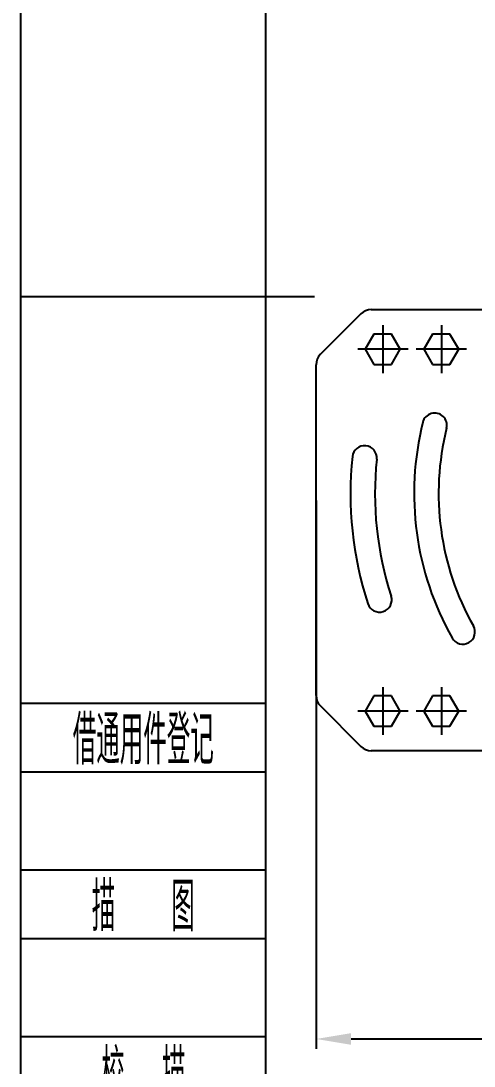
# Model space of a CAD drawing. Header units: millimetres. Extents: x 227 to 1067, y 103 to 697.
# Drawn here: x 227.1 to 319.6, y 242.7 to 456 of the extents above; entities that cross this region are included whole.
import ezdxf
from ezdxf.enums import TextEntityAlignment as Align

# ---------------------------------------------------------------- set-up
doc = ezdxf.new("R2010")
doc.units = ezdxf.units.MM
doc.header["$LTSCALE"] = 2
doc.header["$PDSIZE"] = -1
doc.linetypes.add('CENTER2', pattern=[28.575, 19.05, -3.175, 3.175, -3.175])
for name, color, linetype in [('1轮廓实线层', 7, 'Continuous'), ('2细线层', 4, 'Continuous'), ('3中心线层', 1, 'CENTER2'), ('6文字层', 3, 'Continuous'), ('7标注层', 4, 'Continuous'), ('图框层', 7, 'Continuous')]:
    doc.layers.add(name, color=color, linetype=linetype)
doc.styles.add('PC_TEXTSTYLE', font='ISOCP.SHX', dxfattribs={"width": 0.707, "bigfont": 'GBCBIG.SHX'})
doc.dimstyles.new('GB_LINEAR', dxfattribs={"dimtxt": 3.5, "dimasz": 3.5, "dimexe": 1, "dimexo": 0, "dimgap": 1.5, "dimtad": 1, "dimdsep": 46, "dimtxsty": 'PC_TEXTSTYLE', "dimcen": 0, "dimclrd": 256, "dimclrt": 3, "dimadec": 0, "dimazin": 2, "dimtp": 0.1, "dimtm": 0.1, "dimtfac": 0.71, "dimtdec": 3, "dimtmove": 0, "dimatfit": 3, "dimfxl": 1, "dimtfill": 1, "dimarcsym": 0})

# ---------------------------------------------------------------- blocks, each defined once
blk = doc.blocks.new('ZwmFrameMain_A3^_^无分区图框^_^landscape')
at = {"layer": '1轮廓实线层'}
for p, q in [((0, 0), (0, 287)), ((-25, 143.5), (5, 143.5))]:
    blk.add_line(p, q, dxfattribs=at)
at = {"layer": '2细线层'}
blk.add_line((-25, -5), (-25, 292), dxfattribs=at)
blk = doc.blocks.new('ZwmFrameMain_附加栏')
at = {"layer": '2细线层'}
for p, q in [((-25, 102), (0, 102)), ((-25, 95), (0, 95)), ((-25, 85), (0, 85)), ((-25, 78), (0, 78)), ((-25, 68), (0, 68)), ((-25, 61), (0, 61)), ((-25, 51), (0, 51)), ((-25, 44), (0, 44)), ((-25, 34), (0, 34)), ((-25, 27), (0, 27)), ((-25, 17), (0, 17)), ((-25, 10), (0, 10)), ((-25, 0), (0, 0))]:
    blk.add_line(p, q, dxfattribs=at)
at = {"layer": '6文字层', "color": 3, "style": 'PC_TEXTSTYLE'}
for s, width, p in [('借通用件登记', 0.667, (-12.5, 98.5)), ('描   图', 0.6667, (-12.5, 81.5)), ('校  描', 0.667, (-12.5, 64.5)), ('旧底图总号', 0.667, (-12.5, 47.5)), ('签  字', 0.667, (-12.5, 30.5)), ('日  期', 0.667, (-12.49, 13.6))]:
    blk.add_text(s, height=5, dxfattribs=dict(at, width=width)).set_placement(p, align=Align.MIDDLE)
at = {"layer": '6文字层', "style": 'PC_TEXTSTYLE'}
for tag, width, p, p2 in [('借通用件登记', 0.671328, (-23.44, 86.36), (-1.25, 86.36)), ('描图', 2.120922, (-23.44, 69.36), (-1.25, 69.36)), ('校图', 2.149976, (-23.75, 52.06), (-1.25, 52.06)), ('旧底图总号', 0.761452, (-22.84, 35.67), (-1.86, 35.67)), ('签字', 2.026939, (-23.14, 18.37), (-1.56, 18.37)), ('日期', 1.89999, (-22.84, 1.37), (-2.17, 1.37))]:
    blk.add_attdef(tag, text='', height=5, dxfattribs=dict(at, width=width)).set_placement(p, p2, align=Align.FIT)
blk = doc.blocks.new('*D7')
at = {"layer": '7标注层', "color": 0, "lineweight": -2}
for p, q in [((287.38, 358.12), (287.38, 246.25)), ((447.38, 358.12), (447.38, 246.25))]:
    blk.add_line(p, q, dxfattribs=at)
at = {"layer": '7标注层', "lineweight": -2}
blk.add_line((294.49, 248.25), (440.27, 248.25), dxfattribs=at)
at = {"layer": '7标注层'}
for points in [[(294.49, 249.43), (294.49, 247.06), (287.38, 248.25)], [(440.27, 247.06), (440.27, 249.43), (447.38, 248.25)]]:
    blk.add_solid(points, dxfattribs=at)
at = {"layer": 'Defpoints', "color": 0}
for p in [(287.38, 360.12), (447.38, 360.12), (447.38, 248.25)]:
    blk.add_point(p, dxfattribs=at)
at = {"layer": '7标注层', "color": 3, "insert": (367.38, 254.45), "char_height": 7, "attachment_point": 5, "style": 'PC_TEXTSTYLE', "bg_fill": 3, "box_fill_scale": 1.1, "bg_fill_color": 257, "bg_fill_transparency": 0}
blk.add_mtext('160.00', dxfattribs=at)

msp = doc.modelspace()

# ---------------------------------------------------------------- linework, layer by layer
at = {"color": 7, "linetype": 'Continuous', "lineweight": 25}
for p, q in [((298.62, 397.061), (357.371, 397.061)), ((296.499, 396.182), (288.256, 387.939)), ((299.167, 392.061), (297.377, 388.961)), ((302.747, 392.061), (299.167, 392.061)), ((304.537, 388.961), (302.747, 392.061)), ((311.126, 392.061), (309.337, 388.961)), ((314.706, 392.061), (311.126, 392.061)), ((316.496, 388.961), (314.706, 392.061)), ((297.377, 388.961), (299.167, 385.861)), ((302.747, 385.861), (304.537, 388.961)), ((309.337, 388.961), (311.126, 385.861)), ((314.706, 385.861), (316.496, 388.961)), ((287.377, 318.303), (287.377, 385.818)), ((299.167, 385.861), (302.747, 385.861)), ((311.126, 385.861), (314.706, 385.861)), ((299.167, 318.261), (297.377, 315.161)), ((302.747, 318.261), (299.167, 318.261)), ((304.537, 315.161), (302.747, 318.261)), ((311.126, 318.261), (309.337, 315.161)), ((314.706, 318.261), (311.126, 318.261)), ((316.496, 315.161), (314.706, 318.261)), ((288.256, 316.182), (296.499, 307.939)), ((297.377, 315.161), (299.167, 312.061)), ((302.747, 312.061), (304.537, 315.161)), ((309.337, 315.161), (311.126, 312.061)), ((314.706, 312.061), (316.496, 315.161)), ((299.167, 312.061), (302.747, 312.061)), ((311.126, 312.061), (314.706, 312.061)), ((354.177, 307.061), (298.62, 307.061))]:
    msp.add_line(p, q, dxfattribs=at)
for centre, radius, start, end in [((298.62, 394.061), 3, 90, 135), ((290.377, 385.818), 3, 135, 180), ((311.582, 373.456), 2.5, 346.01507, 166.01507), ((367.377, 359.561), 60, 166.01507, 209.45019), ((367.377, 359.561), 55, 166.01507, 209.45019), ((297.251, 366.804), 2.5, 354.10304, 174.10304), ((367.377, 359.561), 73, 174.10304, 197.95194), ((367.377, 359.561), 68, 174.10304, 197.95194), ((300.31, 337.831), 2.5, 197.95194, 17.95194), ((317.307, 331.29), 2.5, 209.45019, 29.45019), ((290.377, 318.303), 3, 180, 225), ((298.62, 310.061), 3, 225, 270)]:
    msp.add_arc(centre, radius, start, end, dxfattribs=at)
at = {"layer": '3中心线层'}
for p, q in [((301.002, 393.845), (301.002, 384.076)), ((312.961, 393.845), (312.961, 384.076)), ((306.136, 388.961), (295.868, 388.961)), ((318.095, 388.961), (307.827, 388.961))]:
    msp.add_line(p, q, dxfattribs=at)

# ---------------------------------------------------------------- block references
at = {"layer": '图框层', "xscale": 2, "yscale": 2, "zscale": 2}
for name in ['ZwmFrameMain_A3^_^无分区图框^_^landscape', 'ZwmFrameMain_附加栏']:
    msp.add_blockref(name, (277.065, 112.744), dxfattribs=at)

# ---------------------------------------------------------------- next in the draw order: dimensions: what is measured, and where the dimension line sits
at = {"layer": '7标注层'}
dim = msp.add_linear_dim(base=(447.377, 248.247), p1=(287.377, 360.116), p2=(447.377, 360.116), dimstyle='GB_LINEAR', override={"dimscale": 2, "dimtxt": 3.5, "dimasz": 3.556, "dimexe": 1, "dimexo": 1, "dimgap": 1.524, "dimtad": 1, "dimjust": 0, "dimtih": 1, "dimtoh": 1, "dimdec": 2, "dimlfac": 1, "dimzin": 1, "dimse1": 0, "dimse2": 0, "dimsd1": 0, "dimsd2": 0, "dimclrd": 256, "dimclre": 0, "dimadec": 2, "dimtofl": 1, "dimtvp": 0.1, "dimtzin": 1}, dxfattribs=at)
dim.commit()
dim.dimension.update_dxf_attribs({"geometry": '*D7', "text_midpoint": (367.377, 254.448)})

# ---------------------------------------------------------------- next in the draw order: linework, layer by layer
at = {"layer": '3中心线层'}
for p, q in [((301.002, 320.045), (301.002, 310.276)), ((312.961, 320.045), (312.961, 310.276)), ((306.136, 315.161), (295.868, 315.161)), ((318.095, 315.161), (307.827, 315.161))]:
    msp.add_line(p, q, dxfattribs=at)

doc.saveas('drawing.dxf')
